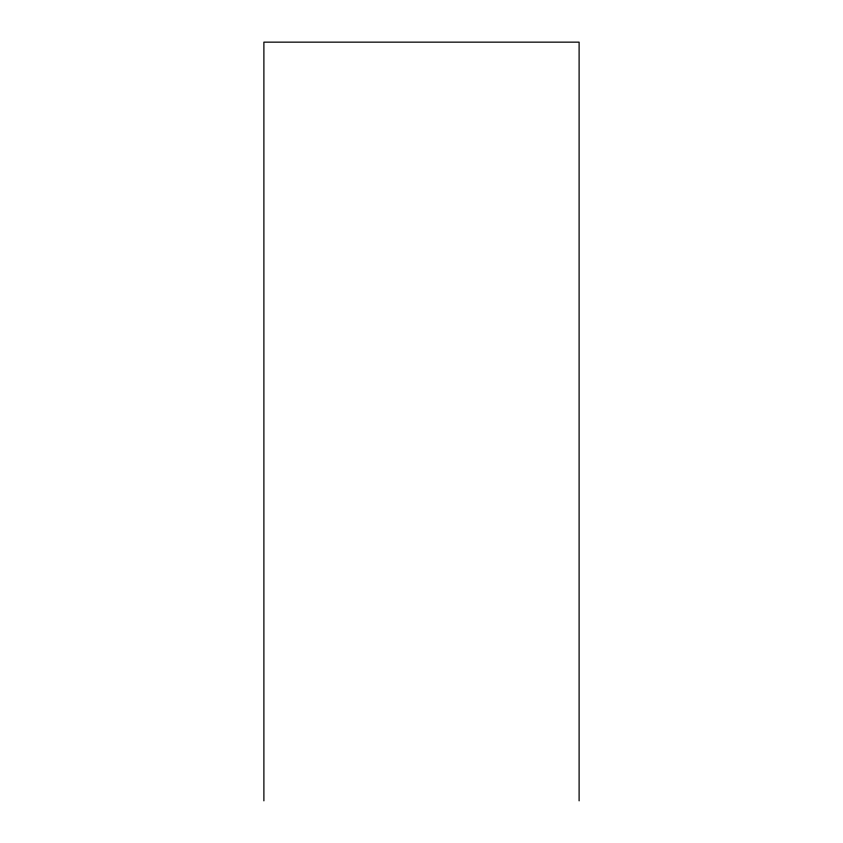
<?xml version="1.0" encoding="UTF-8"?>
<svg xmlns="http://www.w3.org/2000/svg" width="843" height="843" viewBox="0 0 843 843"><rect width="100%" height="100%" fill="white"/><g stroke="black" fill="none" stroke-linecap="round" stroke-linejoin="round"><path stroke-width="1.26" d="M579.109 800.85L579.109 42.15L263.891 42.15L263.891 800.85"/></g></svg>
